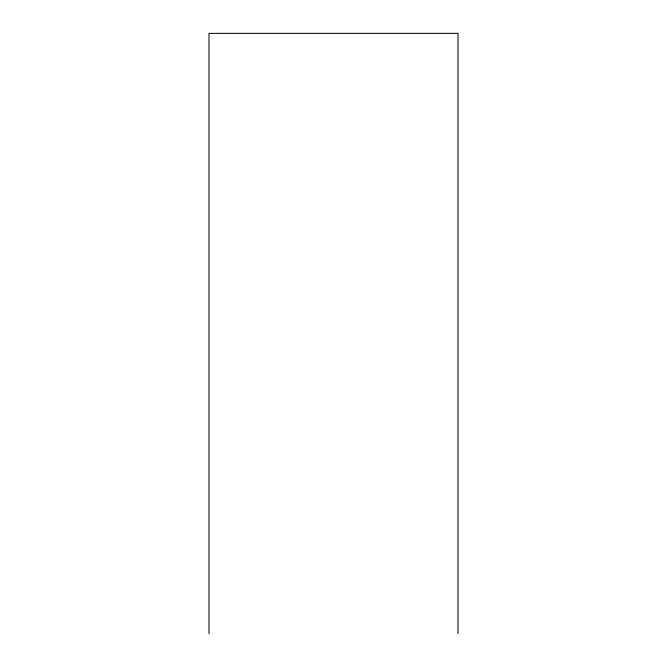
<?xml version="1.0" encoding="UTF-8"?>
<svg xmlns="http://www.w3.org/2000/svg" width="667" height="667" viewBox="0 0 667 667"><rect width="100%" height="100%" fill="white"/><g stroke="black" fill="none" stroke-linecap="round" stroke-linejoin="round"><path stroke-width="1" d="M458.004 633.65L458.004 33.35L208.996 33.35L208.996 633.65"/></g></svg>
